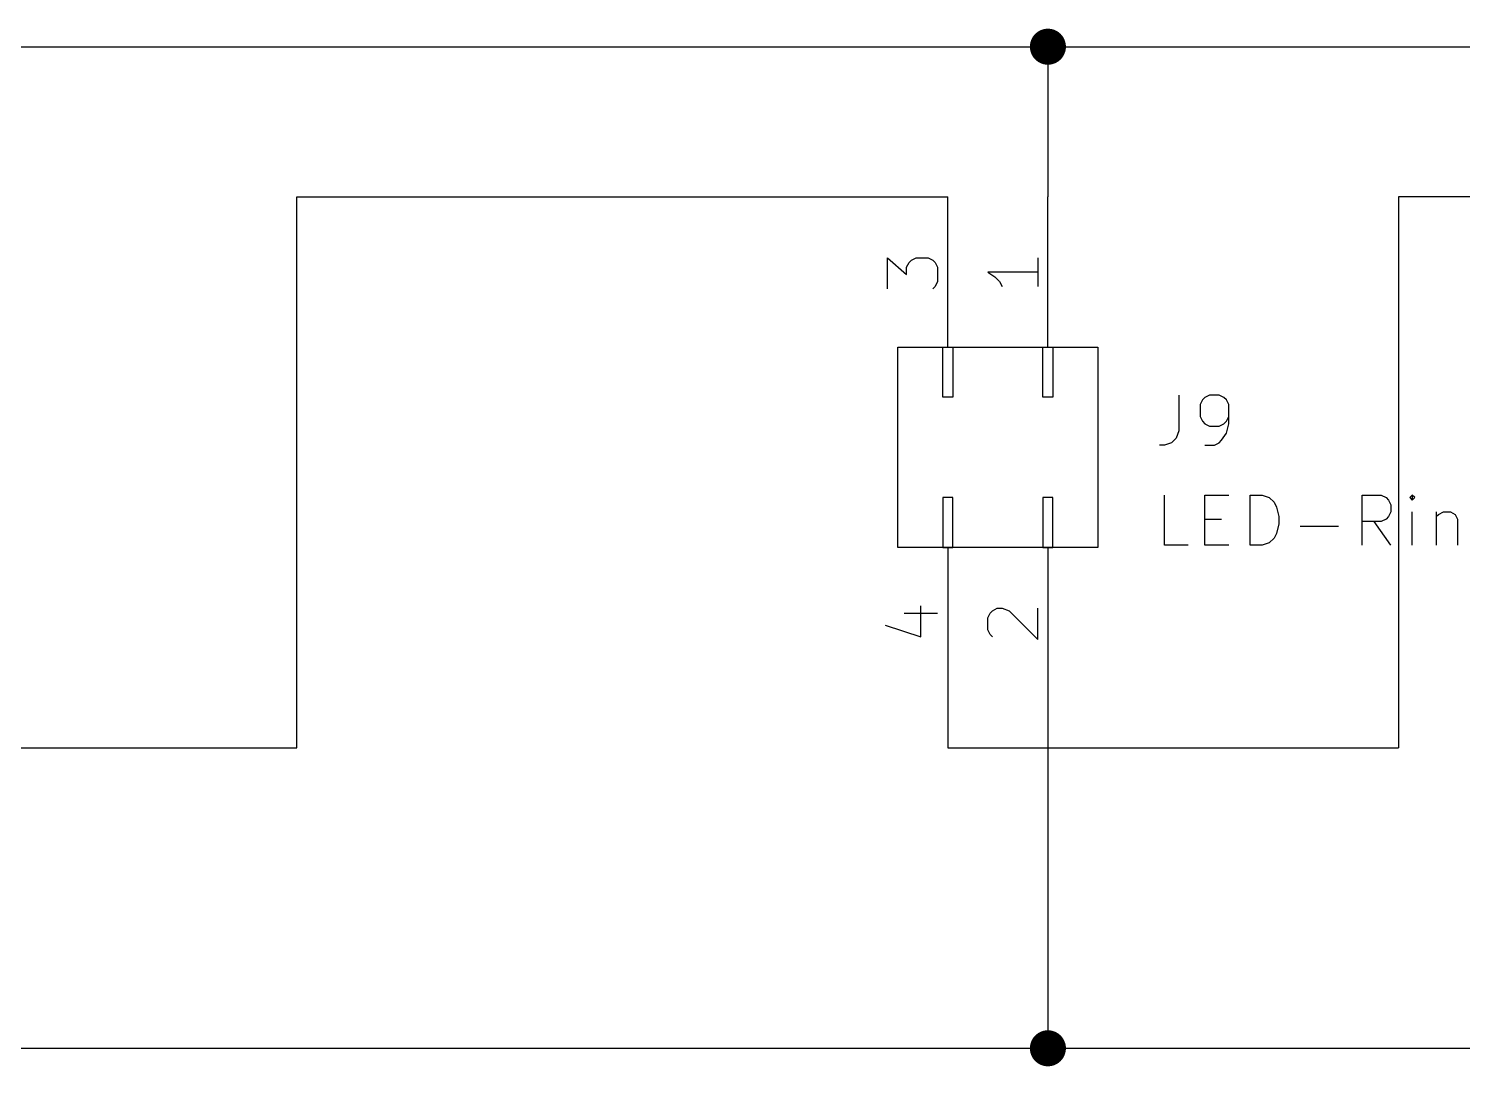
# Model space of a CAD drawing. Extents: x 0.4 to 11.3, y -7.9 to -0.4.
# Drawn here: x 5.532 to 6.964, y -5.968 to -4.932 of the extents above; entities that cross this region are included whole.
import ezdxf

# ---------------------------------------------------------------- set-up
doc = ezdxf.new("R2010")
doc.units = 0
doc.header["$MEASUREMENT"] = 0
for name, color, linetype in [('CYAN2', 4, 'CONTINUOUS'), ('GREEN3', 91, 'CONTINUOUS'), ('LYELLOW', 51, 'CONTINUOUS'), ('RED2', 1, 'CONTINUOUS'), ('RED3', 11, 'CONTINUOUS')]:
    doc.layers.add(name, color=color, linetype=linetype)

msp = doc.modelspace()

# ---------------------------------------------------------------- linework, layer by layer
at = {"layer": 'CYAN2', "linetype": 'CONTINUOUS'}
for p, q in [((6.6806, -5.2978), (6.6806, -5.3335)), ((6.7044, -5.3026), (6.702, -5.3073)), ((6.702, -5.3073), (6.702, -5.3192)), ((6.7068, -5.3002), (6.7044, -5.3026)), ((6.7115, -5.2978), (6.7068, -5.3002)), ((6.721, -5.2978), (6.7115, -5.2978)), ((6.7258, -5.3002), (6.721, -5.2978)), ((6.7282, -5.3026), (6.7258, -5.3002)), ((6.7306, -5.3073), (6.7282, -5.3026)), ((6.7306, -5.3264), (6.7306, -5.3073)), ((6.702, -5.3192), (6.7044, -5.324)), ((6.7044, -5.324), (6.7068, -5.3264)), ((6.7258, -5.3264), (6.7282, -5.324)), ((6.7282, -5.324), (6.7306, -5.3192)), ((6.6806, -5.3335), (6.6782, -5.3407)), ((6.7068, -5.3264), (6.7115, -5.3288)), ((6.7115, -5.3288), (6.721, -5.3288)), ((6.721, -5.3288), (6.7258, -5.3264)), ((6.7234, -5.343), (6.7282, -5.3359)), ((6.7282, -5.3359), (6.7306, -5.3264)), ((6.6663, -5.3478), (6.6615, -5.3478)), ((6.6734, -5.3454), (6.6663, -5.3478)), ((6.6782, -5.3407), (6.6734, -5.3454)), ((6.7068, -5.3478), (6.7163, -5.3478)), ((6.7163, -5.3478), (6.721, -5.3454)), ((6.721, -5.3454), (6.7234, -5.343)), ((6.6663, -5.4478), (6.6663, -5.3978)), ((6.7068, -5.4478), (6.7068, -5.3978)), ((6.7068, -5.3978), (6.7306, -5.3978)), ((6.752, -5.4478), (6.752, -5.3978)), ((6.752, -5.3978), (6.7639, -5.3978)), ((6.7639, -5.3978), (6.771, -5.4002)), ((6.771, -5.4002), (6.7758, -5.4049)), ((6.7758, -5.4049), (6.7782, -5.4097)), ((6.7782, -5.4097), (6.7806, -5.4192)), ((6.8639, -5.4478), (6.8639, -5.3978)), ((6.8639, -5.3978), (6.8829, -5.3978)), ((6.8829, -5.3978), (6.8877, -5.4002)), ((6.8877, -5.4002), (6.8901, -5.4026)), ((6.8901, -5.4026), (6.8925, -5.4073)), ((6.8925, -5.4073), (6.8925, -5.4145)), ((6.9139, -5.3978), (6.9115, -5.4002)), ((6.9115, -5.4002), (6.9139, -5.4026)), ((6.9163, -5.4002), (6.9139, -5.3978)), ((6.9139, -5.3978), (6.9139, -5.4026)), ((6.9139, -5.4026), (6.9163, -5.4002)), ((6.7068, -5.4216), (6.7234, -5.4216)), ((6.7806, -5.4192), (6.7806, -5.4264)), ((6.8829, -5.424), (6.8639, -5.424)), ((6.8925, -5.4478), (6.8758, -5.424)), ((6.8877, -5.4216), (6.8829, -5.424)), ((6.8901, -5.4192), (6.8877, -5.4216)), ((6.8925, -5.4145), (6.8901, -5.4192)), ((6.9139, -5.4478), (6.9139, -5.4145)), ((6.9377, -5.4145), (6.9377, -5.4478)), ((6.9377, -5.4192), (6.9401, -5.4169)), ((6.9401, -5.4169), (6.9449, -5.4145)), ((6.9449, -5.4145), (6.952, -5.4145)), ((6.952, -5.4145), (6.9568, -5.4169)), ((6.9568, -5.4169), (6.9591, -5.4216)), ((6.9591, -5.4216), (6.9591, -5.4478)), ((6.7782, -5.4359), (6.7758, -5.4407)), ((6.7806, -5.4264), (6.7782, -5.4359)), ((6.802, -5.4288), (6.8401, -5.4288)), ((6.6901, -5.4478), (6.6663, -5.4478)), ((6.7306, -5.4478), (6.7068, -5.4478)), ((6.7639, -5.4478), (6.752, -5.4478)), ((6.771, -5.4454), (6.7639, -5.4478)), ((6.7758, -5.4407), (6.771, -5.4454))]:
    msp.add_line(p, q, dxfattribs=at)
at = {"layer": 'GREEN3', "linetype": 'CONTINUOUS'}
for p, q in [((4.8, -4.95), (6.55, -4.95)), ((6.55, -4.95), (8.15, -4.95)), ((6.55, -4.95), (6.55, -5.1)), ((5.8, -5.1), (6.45, -5.1)), ((5.8, -5.65), (5.8, -5.1)), ((6.9, -5.1), (6.9, -5.65)), ((8.05, -5.1), (6.9, -5.1)), ((6.45, -5.6), (6.45, -5.65)), ((6.55, -5.6), (6.55, -5.95)), ((4.7, -5.65), (5.8, -5.65)), ((6.45, -5.65), (6.9, -5.65)), ((4.8, -5.95), (6.55, -5.95)), ((6.55, -5.95), (8.15, -5.95))]:
    msp.add_line(p, q, dxfattribs=at)
at = {"layer": 'GREEN3', "const_width": 0.018}
for points in [[(6.541, -4.95, 1), (6.559, -4.95, 1)], [(6.541, -5.95, 1), (6.559, -5.95, 1)]]:
    msp.add_lwpolyline(points, format="xyb", close=True, dxfattribs=at)
at = {"layer": 'LYELLOW', "linetype": 'CONTINUOUS'}
for p, q in [((6.4, -5.45), (6.4, -5.25)), ((6.4, -5.25), (6.6, -5.25)), ((6.6, -5.25), (6.6, -5.45)), ((6.6, -5.45), (6.4, -5.45))]:
    msp.add_line(p, q, dxfattribs=at)
at = {"layer": 'RED2', "linetype": 'CONTINUOUS'}
for p, q in [((6.45, -5.25), (6.45, -5.1)), ((6.55, -5.25), (6.55, -5.1)), ((6.4, -5.45), (6.4, -5.25)), ((6.4, -5.25), (6.6, -5.25)), ((6.445, -5.3), (6.445, -5.25)), ((6.445, -5.25), (6.455, -5.25)), ((6.455, -5.25), (6.455, -5.3)), ((6.545, -5.3), (6.545, -5.25)), ((6.545, -5.25), (6.555, -5.25)), ((6.555, -5.25), (6.555, -5.3)), ((6.6, -5.25), (6.6, -5.45)), ((6.455, -5.3), (6.445, -5.3)), ((6.555, -5.3), (6.545, -5.3)), ((6.455, -5.4), (6.445, -5.4)), ((6.445, -5.4), (6.445, -5.45)), ((6.455, -5.45), (6.455, -5.4)), ((6.555, -5.4), (6.545, -5.4)), ((6.545, -5.4), (6.545, -5.45)), ((6.555, -5.45), (6.555, -5.4)), ((6.6, -5.45), (6.4, -5.45)), ((6.445, -5.45), (6.455, -5.45)), ((6.45, -5.45), (6.45, -5.6)), ((6.545, -5.45), (6.555, -5.45)), ((6.55, -5.45), (6.55, -5.6))]:
    msp.add_line(p, q, dxfattribs=at)
at = {"layer": 'RED3', "linetype": 'CONTINUOUS'}
for p, q in [((6.3899, -5.1917), (6.3899, -5.1607)), ((6.3899, -5.1607), (6.4089, -5.1774)), ((6.4089, -5.1702), (6.4113, -5.1655)), ((6.4113, -5.1655), (6.4137, -5.1631)), ((6.4137, -5.1631), (6.4184, -5.1607)), ((6.4184, -5.1607), (6.4304, -5.1607)), ((6.4304, -5.1607), (6.4351, -5.1631)), ((6.4351, -5.1631), (6.4375, -5.1655)), ((6.4375, -5.1655), (6.4399, -5.1702)), ((6.5399, -5.1607), (6.5399, -5.1893)), ((6.4089, -5.1774), (6.4089, -5.1702)), ((6.4399, -5.1702), (6.4399, -5.1845)), ((6.5399, -5.175), (6.4899, -5.175)), ((6.4899, -5.175), (6.497, -5.1798)), ((6.497, -5.1798), (6.5018, -5.1845)), ((6.4375, -5.1893), (6.4351, -5.1917)), ((6.4399, -5.1845), (6.4375, -5.1893)), ((6.5018, -5.1845), (6.5042, -5.1893)), ((6.4232, -5.5393), (6.4232, -5.5083)), ((6.4946, -5.5131), (6.4994, -5.5107)), ((6.4994, -5.5107), (6.5042, -5.5107)), ((6.5042, -5.5107), (6.5113, -5.5131)), ((6.5399, -5.5417), (6.5399, -5.5107)), ((6.4065, -5.5155), (6.4399, -5.5155)), ((6.4899, -5.5202), (6.4923, -5.5155)), ((6.4899, -5.5321), (6.4899, -5.5202)), ((6.4923, -5.5155), (6.4946, -5.5131)), ((6.5113, -5.5131), (6.5399, -5.5417)), ((6.3875, -5.5274), (6.4232, -5.5393)), ((6.4923, -5.5369), (6.4899, -5.5321)), ((6.4946, -5.5393), (6.4923, -5.5369))]:
    msp.add_line(p, q, dxfattribs=at)

doc.saveas('drawing.dxf')
